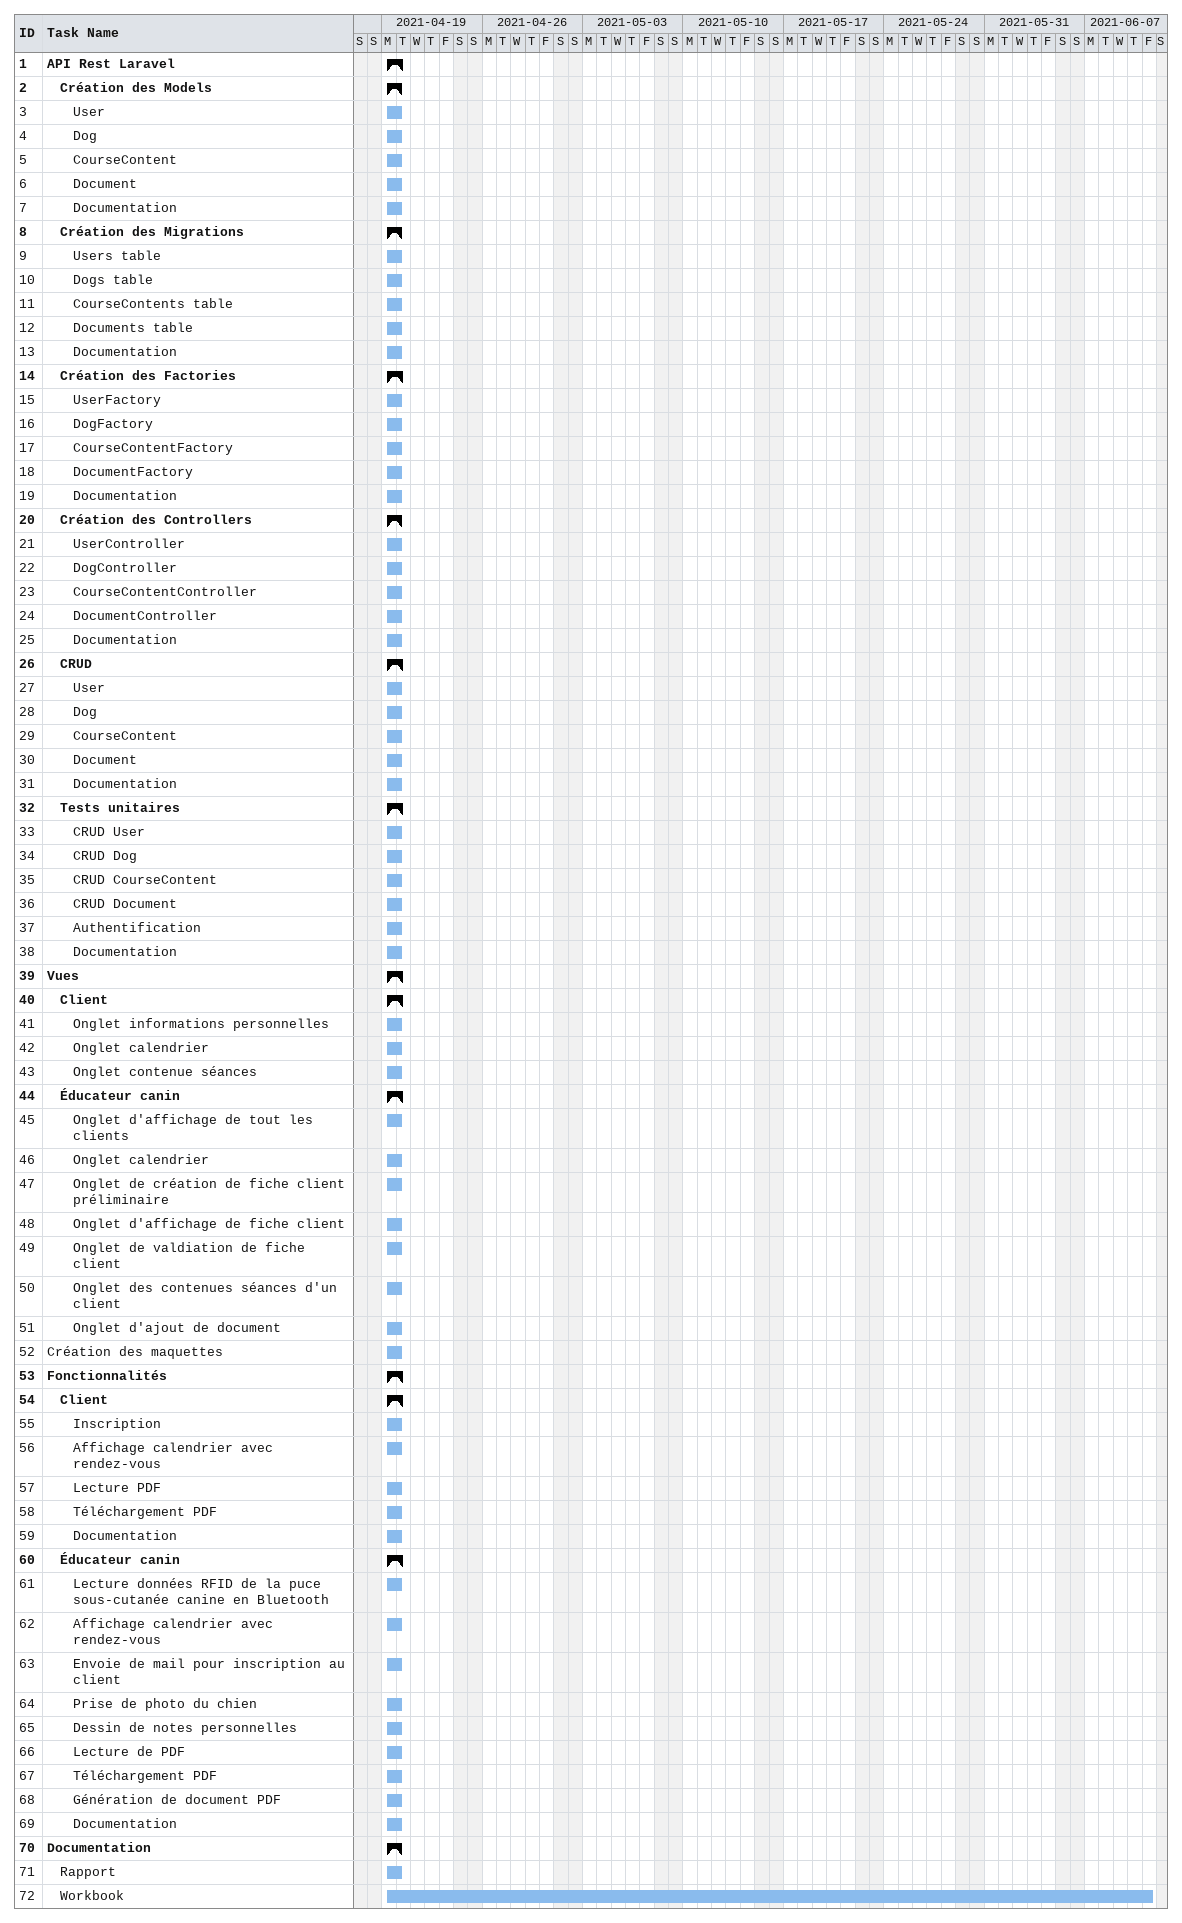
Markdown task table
| ID | Level | Task | Start | Finish |
|---|---|---|---|---|
| 1 | 1 | **API Rest Laravel** | 2021-04-19 | 2021-04-20 |
| 2 | 2 | **Création des Models** | 2021-04-19 | 2021-04-20 |
| 3 | 3 | User | 2021-04-19 | 2021-04-20 |
| 4 | 3 | Dog | 2021-04-19 | 2021-04-20 |
| 5 | 3 | CourseContent | 2021-04-19 | 2021-04-20 |
| 6 | 3 | Document | 2021-04-19 | 2021-04-20 |
| 7 | 3 | Documentation | 2021-04-19 | 2021-04-20 |
| 8 | 2 | **Création des Migrations** | 2021-04-19 | 2021-04-20 |
| 9 | 3 | Users table | 2021-04-19 | 2021-04-20 |
| 10 | 3 | Dogs table | 2021-04-19 | 2021-04-20 |
| 11 | 3 | CourseContents table | 2021-04-19 | 2021-04-20 |
| 12 | 3 | Documents table | 2021-04-19 | 2021-04-20 |
| 13 | 3 | Documentation | 2021-04-19 | 2021-04-20 |
| 14 | 2 | **Création des Factories** | 2021-04-19 | 2021-04-20 |
| 15 | 3 | UserFactory | 2021-04-19 | 2021-04-20 |
| 16 | 3 | DogFactory | 2021-04-19 | 2021-04-20 |
| 17 | 3 | CourseContentFactory | 2021-04-19 | 2021-04-20 |
| 18 | 3 | DocumentFactory | 2021-04-19 | 2021-04-20 |
| 19 | 3 | Documentation | 2021-04-19 | 2021-04-20 |
| 20 | 2 | **Création des Controllers** | 2021-04-19 | 2021-04-20 |
| 21 | 3 | UserController | 2021-04-19 | 2021-04-20 |
| 22 | 3 | DogController | 2021-04-19 | 2021-04-20 |
| 23 | 3 | CourseContentController | 2021-04-19 | 2021-04-20 |
| 24 | 3 | DocumentController | 2021-04-19 | 2021-04-20 |
| 25 | 3 | Documentation | 2021-04-19 | 2021-04-20 |
| 26 | 2 | **CRUD** | 2021-04-19 | 2021-04-20 |
| 27 | 3 | User | 2021-04-19 | 2021-04-20 |
| 28 | 3 | Dog | 2021-04-19 | 2021-04-20 |
| 29 | 3 | CourseContent | 2021-04-19 | 2021-04-20 |
| 30 | 3 | Document | 2021-04-19 | 2021-04-20 |
| 31 | 3 | Documentation | 2021-04-19 | 2021-04-20 |
| 32 | 2 | **Tests unitaires** | 2021-04-19 | 2021-04-20 |
| 33 | 3 | CRUD User | 2021-04-19 | 2021-04-20 |
| 34 | 3 | CRUD Dog | 2021-04-19 | 2021-04-20 |
| 35 | 3 | CRUD CourseContent | 2021-04-19 | 2021-04-20 |
| 36 | 3 | CRUD Document | 2021-04-19 | 2021-04-20 |
| 37 | 3 | Authentification | 2021-04-19 | 2021-04-20 |
| 38 | 3 | Documentation | 2021-04-19 | 2021-04-20 |
| 39 | 1 | **Vues** | 2021-04-19 | 2021-04-20 |
| 40 | 2 | **Client** | 2021-04-19 | 2021-04-20 |
| 41 | 3 | Onglet informations personnelles | 2021-04-19 | 2021-04-20 |
| 42 | 3 | Onglet calendrier | 2021-04-19 | 2021-04-20 |
| 43 | 3 | Onglet contenue séances | 2021-04-19 | 2021-04-20 |
| 44 | 2 | **Éducateur canin** | 2021-04-19 | 2021-04-20 |
| 45 | 3 | Onglet d'affichage de tout les clients | 2021-04-19 | 2021-04-20 |
| 46 | 3 | Onglet calendrier | 2021-04-19 | 2021-04-20 |
| 47 | 3 | Onglet de création de fiche client préliminaire | 2021-04-19 | 2021-04-20 |
| 48 | 3 | Onglet d'affichage de fiche client | 2021-04-19 | 2021-04-20 |
| 49 | 3 | Onglet de valdiation de fiche client | 2021-04-19 | 2021-04-20 |
| 50 | 3 | Onglet des contenues séances d'un client | 2021-04-19 | 2021-04-20 |
| 51 | 3 | Onglet d'ajout de document | 2021-04-19 | 2021-04-20 |
| 52 | 1 | Création des maquettes | 2021-04-19 | 2021-04-20 |
| 53 | 1 | **Fonctionnalités** | 2021-04-19 | 2021-04-20 |
| 54 | 2 | **Client** | 2021-04-19 | 2021-04-20 |
| 55 | 3 | Inscription | 2021-04-19 | 2021-04-20 |
| 56 | 3 | Affichage calendrier avec rendez-vous | 2021-04-19 | 2021-04-20 |
| 57 | 3 | Lecture PDF | 2021-04-19 | 2021-04-20 |
| 58 | 3 | Téléchargement PDF | 2021-04-19 | 2021-04-20 |
| 59 | 3 | Documentation | 2021-04-19 | 2021-04-20 |
| 60 | 2 | **Éducateur canin** | 2021-04-19 | 2021-04-20 |
| 61 | 3 | Lecture données RFID de la puce sous-cutanée canine en Bluetooth | 2021-04-19 | 2021-04-20 |
| 62 | 3 | Affichage calendrier avec rendez-vous | 2021-04-19 | 2021-04-20 |
| 63 | 3 | Envoie de mail pour inscription au client | 2021-04-19 | 2021-04-20 |
| 64 | 3 | Prise de photo du chien | 2021-04-19 | 2021-04-20 |
| 65 | 3 | Dessin de notes personnelles | 2021-04-19 | 2021-04-20 |
| 66 | 3 | Lecture de PDF | 2021-04-19 | 2021-04-20 |
| 67 | 3 | Téléchargement PDF | 2021-04-19 | 2021-04-20 |
| 68 | 3 | Génération de document PDF | 2021-04-19 | 2021-04-20 |
| 69 | 3 | Documentation | 2021-04-19 | 2021-04-20 |
| 70 | 1 | **Documentation** | 2021-04-19 | 2021-04-20 |
| 71 | 2 | Rapport | 2021-04-19 | 2021-04-20 |
| 72 | 2 | Workbook | 2021-04-19 | 2021-06-11 |
